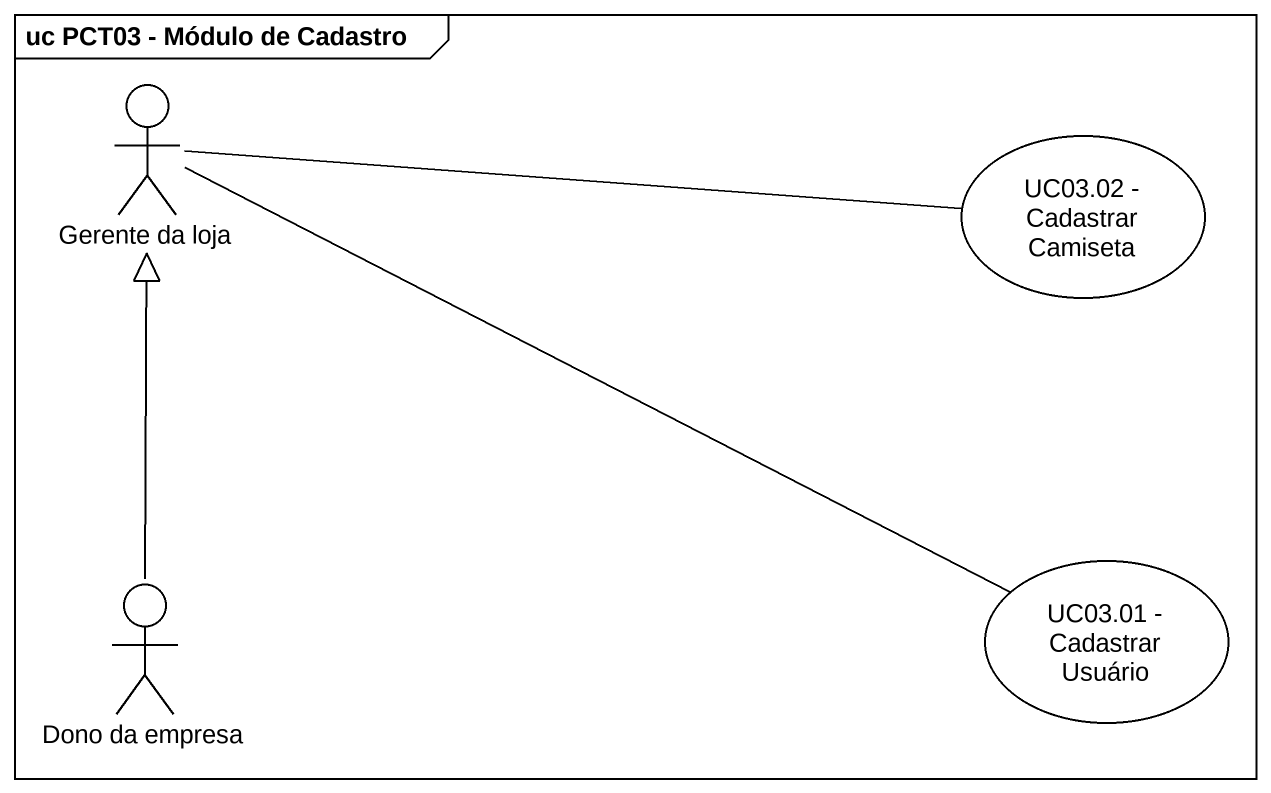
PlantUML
@startuml
mainframe uc PCT03 - Módulo de Cadastro
actor "Gerente da loja" as Gerente_da_loja
usecase "UC03.02 - Cadastrar Camiseta" as UC03_02_Cadastrar_Camiseta
actor "Dono da empresa" as Dono_da_empresa
usecase "UC03.01 - Cadastrar Usuário" as UC03_01_Cadastrar_Usuário
Gerente_da_loja -right- UC03_02_Cadastrar_Camiseta
Gerente_da_loja -right- UC03_01_Cadastrar_Usuário
Dono_da_empresa -up-|> Gerente_da_loja
@enduml
